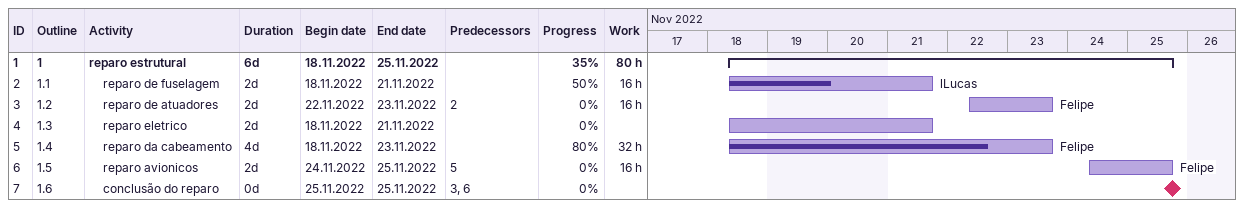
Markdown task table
| ID | WBS | Task | Duration | Start | Finish | Predecessors | Resources | % complete | Work (h) |
|---|---|---|---|---|---|---|---|---|---|
| 1 | 1 | **reparo estrutural** | 6d | 2022-11-18 | 2022-11-25 |  |  | 35 | 80 |
| 2 | 1.1 | reparo de fuselagem | 2d | 2022-11-18 | 2022-11-21 |  | lLucas | 50 | 16 |
| 3 | 1.2 | reparo de atuadores | 2d | 2022-11-22 | 2022-11-23 | 2 | Felipe | 0 | 16 |
| 4 | 1.3 | reparo eletrico | 2d | 2022-11-18 | 2022-11-21 |  |  | 0 |  |
| 5 | 1.4 | reparo da cabeamento | 4d | 2022-11-18 | 2022-11-23 |  | Felipe | 80 | 32 |
| 6 | 1.5 | reparo avionicos | 2d | 2022-11-24 | 2022-11-25 | 5 | Felipe | 0 | 16 |
| 7 | 1.6 | conclusão do reparo | 0d | 2022-11-25 | 2022-11-25 | 3, 6 |  | 0 |  |
